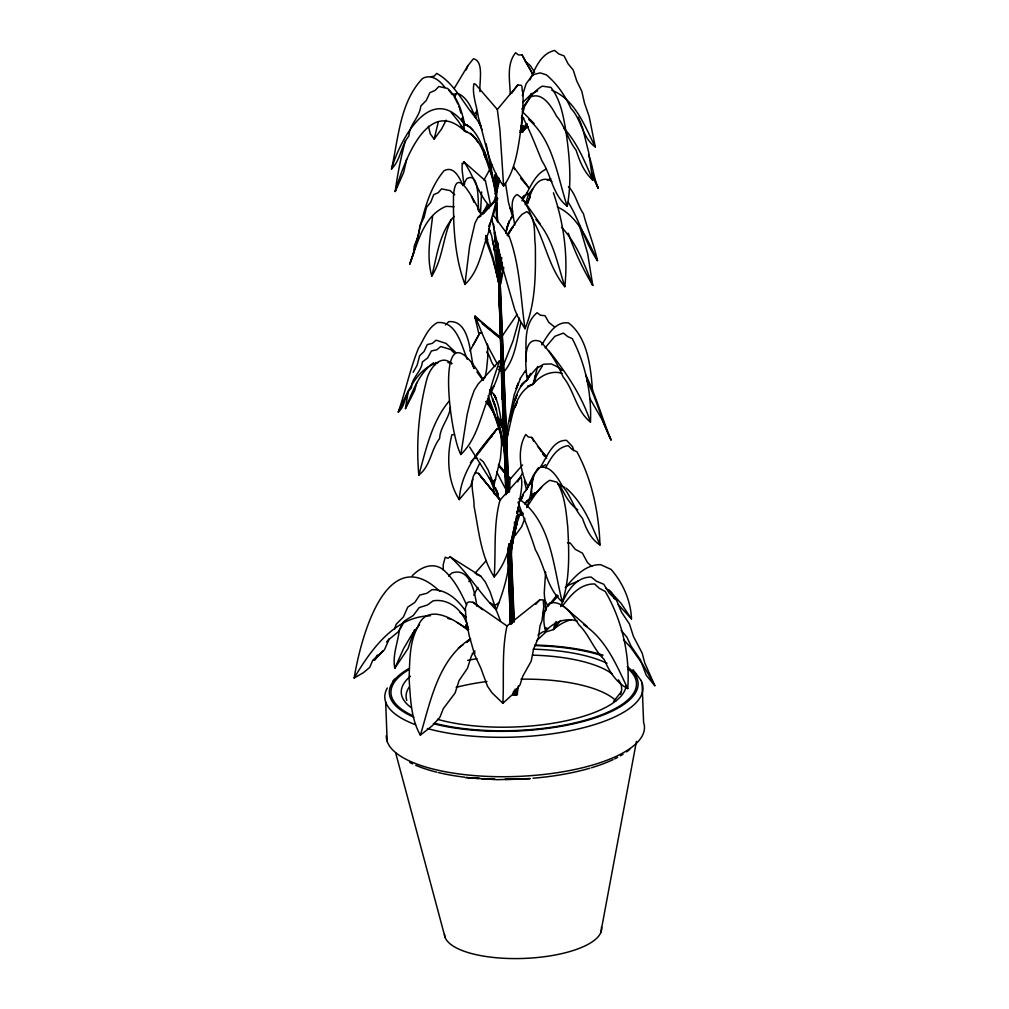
<?xml version="1.0" encoding="UTF-8"?>
<svg xmlns="http://www.w3.org/2000/svg" width="1009" height="1009" viewBox="0 0 1009 1009"><rect width="100%" height="100%" fill="white"/><g stroke="black" fill="none" stroke-linecap="round" stroke-linejoin="round"><path stroke-width="1.5" d="M443.228 569.934L443.241 564.523L445.246 557.195L447.933 558.292L450.178 556.829L480.7 576.101L485.316 581.928L490.084 591.766L496.176 609.802C479.616 593.166 467.608 572.456 450.178 556.829M499.278 272.632L500.262 255.189M618.189 604.593L631.483 618.858C630.764 600.62 622.982 583.088 611.151 569.467L600.696 564.674C585.359 564.296 574.134 577.135 565.254 587.793M520.203 130.653L520.997 130.262L521.956 117.675M502.886 703.273C504.185 677.632 501.498 651.171 506.985 625.984L539.84 599.8L543.246 599.888L543.725 607.178L541.972 620.661L540.017 625.908L538.39 637.776L533.584 649.027L531.213 661.135L522.801 676.169L520.001 684.871L514.086 693.044L502.886 703.273L492.064 692.893L487.536 686.297L480.776 667.983L474.772 655.118L469.16 635.481L465.956 618.883L465.376 608.25L467.167 602.739L468.958 601.868L472.956 602.272L506.985 625.984M506.228 493.489L498.963 280.073M498.875 285.963L499.014 280.338M494.183 576.921C496.037 551.482 493.199 524.844 500.01 500.123L520.442 477.156L521.224 477.635C523.52 488.457 517.97 503.024 517.592 514.968C511.664 536.145 509.204 559.793 494.183 576.921C480.675 555.946 478.758 530.179 474.041 506.241C474.432 495.873 468.529 481.255 475.504 472.641L478.455 473.372L500.01 500.123L478.455 473.372M509.495 491.232L510.087 479.25L522.548 464.972M480.461 213.883L481.608 191.937M495.57 193.16L495.545 194.409L495.848 192.328M499.178 272.607L499.417 265.556L498.761 287.615L499.316 282.406L497.765 243.283M506.291 493.351L498.875 286.43L498.799 288.486M530.595 373.393L527.24 380.103C526.067 370.101 521.048 334.067 540.37 341.509C550.334 351.599 557.586 364.047 563.148 377C574.512 390.912 575.899 410.512 590.467 422.09C591.741 393.371 585.409 363.921 572.267 338.633L567.701 336.59L563.413 333.096L554.862 336.3L545.125 347.853M497.084 179.085L497.235 176.928L495.633 193.614M537.948 635.102L542.678 631.924L545.604 631.243C543.006 621.758 542.489 610.395 549.804 602.89C563.236 600.267 572.62 615.213 579.002 624.886C589.42 635.128 593.607 649.493 604.315 659.609C609.184 671.426 616.058 682.399 627.737 688.617C630.158 655.207 622.074 620.144 605.249 591.463L599.308 588.323L594.642 583.984C580.112 583.53 570.299 595.613 562.316 606.22M494.019 263.954L491.761 256.374M499.43 281.17L500.25 271.888M510.188 566.579L511.084 556.564M522.864 131.775L523.406 125.86M510.516 551.91L510.037 556.476L512.534 535.489M495.457 194.308L495.545 193.614M496.289 195.822L497.437 187.775M511.021 556.337L512.017 546.916M432.609 216.14C430.414 235.917 426.239 256.563 431.776 276.125C442.737 258.758 442.888 237.783 451.2 219.382M496.92 198.344C494.271 209.809 490.412 220.883 488.47 232.575C481.634 250.156 479.363 271.005 464.922 284.412L469.614 246.108L474.987 223.115L477.875 217.578L497.122 198.281L482.97 213.908L497.525 198.685M532.538 480.688L530.759 493.817L527.152 507.3M479.943 91.592C479.061 83.23 484.459 60.817 473.385 58.799L467.823 65.749L454.479 87.985M514.779 225.07C513.606 216.872 508.347 199.139 517.1 194.56C527.493 200.829 529.775 215.005 535.514 224.957C545.768 245.288 550.031 268.962 564.813 286.707C568.181 255.163 563.627 222.674 553.411 192.807M497.626 198.432L493.161 215.812M506.392 436.38L505.143 446.382L507.048 492.682M477.32 319.714L474.886 317.734L475.088 316.082L500.502 338.57L501.334 370.442L513.039 340.903L519.471 318.138M511.954 546.664L516.532 516.116M501.738 257.434L501.12 262.996M520.821 322.893C516.722 339.869 515.359 359.04 503.289 372.649L498.383 369.307M509.305 564.182L510.592 554.9M499.417 360.907C495.659 373.002 491.106 384.757 488.596 397.294C480.461 416.755 476.727 439.344 460.848 454.504L467.091 414.825L470.56 400.649L474.217 390.407L478.039 384.164L499.417 360.907L500.451 361.071C501.259 369.912 495.558 382.688 491.345 392.16M406.652 159.409L403.65 172.425L395.225 191.521C397.445 174.28 400.951 157.278 405.416 140.604M517.112 314.367L500.502 338.57L482.201 323.687M500.59 269.895L501.675 261.987M506.329 436.153L507.716 426.757M416.843 382.436L414.649 390.622L405.467 408.595L408.292 390.937M507.073 438.94L508.41 430.099M399.362 629.767C397.95 642.695 392.274 655.106 394.784 668.286L407.939 648.661L414.535 629.704M498.711 287.716L498.875 286.392M515.977 691.606L516.469 688.605M545.629 572.002L544.229 593.027L545.642 610.268L546.437 609.032M510.554 554.635L513.48 537.747L511.916 546.008M521.867 115.606C529.839 130.098 535.615 145.637 541.934 160.872C551.507 175.528 552.579 194.888 567.209 206.29C571.964 181.557 569.505 156.042 565.935 131.309C563.337 115.972 560.613 99.866 550.901 87.392L542.363 86.156C533.055 91.176 527.783 100.711 521.842 109.01M500.161 283.39L498.787 291.399M467.331 125.267C477.686 132.229 481.987 145.7 486.527 157L483.929 150.076M507.653 426.504L514.224 394.658L520.341 378.665M500.817 283.87L502.394 274.789M497.639 186.388L499.001 178.669M515.7 695.264A2.333 0.807 -2.2 0 0 517.264 694.053L518.349 685.868M513.026 532.727C514.893 526.648 514.565 517.087 520.783 514.426L522.17 514.867M505.131 447.151L506.859 438.07M600.784 932.593L636.439 741.363M391.555 168.907C400.157 139.154 431.347 80.997 464.506 124.082C462.008 111.116 457.657 97.52 447.555 88.451L438.852 86.484L435.156 90.381L429.897 92.664L426.227 100.509L420.791 106.071C419.542 117.422 409.452 124.574 408.872 136.076C400.523 146.015 401.04 159.674 391.555 168.907C398.517 138.183 399.791 102.439 422.468 78.538C431.146 73.48 440 80.493 444.83 87.405M457.216 622.578L468.504 629.502C465.452 613.081 450.746 597.996 433.176 600.809L427.4 605.022L419.189 607.595L413.249 615.503L404.483 620.939L398.933 631.256L389.083 639.365L384.442 649.834L372.775 660.277L369.647 667.491L363.29 672.751L354.172 678.01C360.188 640.614 385.741 539.714 439.785 591.362M500.161 282.747L501.801 274.309M511.941 545.718L516.923 523.204L520.808 511.866M525.21 503.693C524.831 501.776 535.489 496.024 529.788 499.026L532.121 497.979M502.368 274.662L503.781 267.524M527.43 501.044C521.06 508.624 527.921 498.862 530.595 498.774L527.24 501.158M499.468 499.632L493.893 485.468L500.414 458.679L501.536 445.209L501.233 434.765L499.569 429.531L497.084 428.8C479.502 449.699 460.987 470.951 459.246 499.594C447.252 481.003 446.596 455.778 451.893 434.74L454.504 434.665M509.81 421.396C513.152 407.75 514.741 391.997 524.957 381.465M506.795 437.805C512.307 419.681 513.316 392.791 533.093 384.139L527.505 386.46L533.067 384.227L537.671 366.469M498.686 177.597L497.084 184.849M497.79 185L498.269 182.806M503.188 267.473L501.763 274.171M431.776 276.125C437.061 255.832 439.407 232.196 454.302 216.33M524.857 518.336L521.64 526.774L515.284 535.401L513.392 533.168M517.087 513.48L518.235 508.523M463.068 117.675L462.236 121.168L461.933 118.23L464.544 124.094M499.644 180.233L494.158 201.611M428.409 126.201L430.301 133.882L434.16 139.128L438.259 122.127M505.761 232.991L506.795 228.929L505.938 232.953M515.952 692.376L516.709 689.261L517.163 691.745L517.037 688.592M562 373.317C551.204 369.95 539.929 375.827 533.143 384.152L536.813 375.033L542.451 365.788M450.418 407.333C449.106 418.672 440.164 426.971 439.583 438.537C430.78 450.064 430.767 465.704 418.811 475.1C416.011 442.989 418.659 410.335 426.87 379.182C429.254 369.18 440.933 352.746 451.641 363.908M527.871 203.477C530.242 193.072 536.498 174.519 550.536 180.409L551.86 181.62M418.811 475.1C426 449.648 431.688 421.876 449.106 401.153M555.227 622.767L553.386 629.528L560.588 620.535M468.252 630.499C454.454 619.085 426.643 601.616 417.373 627.838C409.074 643.263 409.919 661.589 409.061 678.59C410.587 697.736 410.537 717.992 420.375 735.157C430.666 700.889 438.171 659.52 470.56 638.71M496.264 609.827C504.311 588.953 511.399 566.541 509.268 543.927M499.127 283.479L505.181 446.483M474.608 474.142L479.742 463.118M525.235 204.751L528.413 194.636L533.017 188.33M517.995 502.091C523.721 518.008 530.318 533.61 535.363 549.741C545.226 566.806 546.739 588.411 562.316 601.969C570.186 577.93 569.026 552.074 567.764 527.114C566.087 511.777 565.015 495.671 557.044 482.176L549.804 480.297C539.374 486.54 533.181 497.626 526.711 507.54M534.644 492.581L532.121 497.904C530.835 487.675 531.756 476.563 538.1 468.126C549.501 463.232 557.939 478.026 562.518 486.338C571.132 495.81 573.856 508.662 582.433 518.26C586.065 528.502 590.404 538.806 599.989 544.961C598.791 512.786 592.169 480.032 576.921 451.78L572.027 449.396L568.206 445.625C556.602 447.302 550.788 458.389 545.617 467.735M520.064 132.444L522.813 131.687L527.266 124.624M506.72 229.068L509.495 221.072L512.484 216.468L508.498 202.431L505.509 183.209M446.092 120.185L441.702 128.811L434.16 139.128M512.522 216.355L512.875 215.245M522.334 95.641L526.118 83.797L532.84 74.679L540.219 72.9L546.348 74.843C557.082 83.835 565.128 95.615 570.854 108.291C581.815 119.68 582.016 137.514 595.285 146.961L589.168 116.514L584.476 103.019L581.802 91.277L576.732 80.947L573.2 69.962L568.08 63.819L564.094 55.899L558.746 53.918L554.66 50.45C540.799 53.527 535.3 68.259 529.99 79.85M435.093 364.753L435.85 362.433M394.469 629.465L396.184 624.23L403.461 616.915L407.775 607.09L414.813 602.436L419.744 595.07L426.883 593.279L432.029 589.647C446.331 589.458 457.455 599.434 465.288 610.546M473.082 345.116L479.704 333.247L481.671 332.365L475.088 316.082M395.225 191.521C403.083 164.984 426.921 94.682 464.632 131.12L458.439 121.395L451.275 112.554M454.731 353.314L450.506 349.442L440.769 346.541L436.847 349.757L431.385 350.981L427.69 357.905L422.393 361.979C421.409 372.094 411.584 377.492 411.445 387.797C404.067 394.658 406.022 405.58 398.278 412.088C405.605 390.937 410.007 369.13 418.42 348.357C424.095 339.1 427.349 328.379 437.25 322.628C456.383 320.446 461.554 345.482 467.205 359.267M454.731 194.8L450.102 190.613L441.551 188.847L438.259 192.656L433.681 194.712L430.717 202.292L426.492 207.337L424.083 217.427L420.009 225.272L418.331 235.639L414.295 245.982L413.526 253.221L409.755 264.093C421.434 233.23 422.267 196.742 444.074 170.685C453.987 165.375 459.763 178.278 462.904 185.391M522.851 494.637L524.529 491.837M409.755 264.093C417.625 243.383 423.364 215.674 446.054 206.353L454.088 206.744M472.918 479.237L470.547 486.174L459.246 499.594M520.682 500.943L523.167 494.851L521.476 498.648M466.297 69.911L467.823 65.749M523.204 111.722L524.541 106.487L530.393 97.066C542.501 91.378 551.797 106.929 556.388 115.972C565.103 126.188 567.853 139.633 576.114 150.227C579.671 161.2 583.946 172.047 592.699 180.043L588.751 152.649L582.193 126.44M491.345 437.225L492.291 434.677L497.084 428.8M532.147 497.878L533.685 494.019M529.271 98.529L531.302 93.534M539.449 467.823L533.521 474.936L526.534 489.655L532.929 478.859M405.467 408.595C412.303 392.224 418.584 373.582 433.529 362.761M527.114 123.729L520.316 130.502L522.763 126.138M491.61 217.931L503.466 270.513L514.779 309.675L518.008 317.053L525.021 328.732C535.918 302.599 535.653 273.275 535.338 245.326C533.647 234.441 536.788 218.6 526.875 211.638L522.208 214.223L519.194 217.49L508.233 233.23M477.913 587.389L473.738 595.146M560.701 606.611C566.062 593.292 574.726 576.984 591.16 577.06L596.496 581.247L603.773 584.274L609.171 593.002L616.587 600.368L621.531 612.186L629.465 624.003L633.45 636.477L642.241 653.264L644.663 662.673L654.828 685.679L646.201 675.172L640.45 659.861L631.029 646.063L626.866 637.108L621.203 630.461M462.664 118.709L463.749 125.52L462.399 128.673L460.924 125.318M521.338 498.522L522.99 494.763M490.727 205.823L485.43 180.788L463.938 161.869L463.106 163.748L462.172 163.231L462.097 169.701L463.408 180.548L464.682 184.092M541.694 344.889C547.635 335.619 555.177 320.938 568.496 322.93C587.78 337.485 590.845 367.894 592.497 390.546L590.479 386.308M394.784 668.286L403.486 648.812L412.719 633.122L419.492 624.848M488.608 226.47L492.127 218.625M398.278 412.088C407.144 393.346 416.225 368.285 438.398 362.433M487.637 204.423L481.848 214.488M522.624 472.78L517.642 481.861M527.278 380.103L529.876 374.806M508.46 234.038L511.714 228.702M508.586 234.088L510.163 230.922M454.517 97.305L455.904 94.543M400.068 628.38L403.436 621.91M498.686 282.495L500.338 291.803M526.067 204.499L530.33 197.096M492.266 164.921L483.979 180.006L485.43 180.788M511.601 228.412L513.291 226.962M469.954 350.943L479.704 333.247M413.135 372.321L417.095 365.334L419.618 355.773L424.045 351.561L427.286 344.586L432.344 343.363L436.077 340.184L446.066 343.426L455.614 352.368M377.379 655.043L374.289 660.428L383.13 650.893M520.24 378.539L524.655 371.905M463.005 185.517L466.65 178.845C480.297 170.37 477.534 205.117 478.821 211.171M541.038 466.032C547.193 456.661 552.919 439.798 566.553 440.34L572.57 446.722L573.755 450.708M545.604 631.243L547.155 628.708M523.23 513.165C521.514 517.907 520.921 511.475 517.743 507.527M468.908 581.663L470.497 579.128M521.943 200.892C529.75 190.197 533.559 174.797 546.411 169.02M354.172 678.01C370.808 649.973 394.418 616.373 430.452 615.767M503.617 186.022C516.999 167.746 518.323 144.136 522.006 122.48C522.132 112.39 523.671 102.426 522.839 92.311C521.149 90.293 523.545 83.797 519.446 85.235L517.844 84.882L497.336 109.489L499.959 130.224L503.617 186.022C488.343 166.245 485.266 140.428 478.291 117.069C476.942 106.298 471.796 94.278 473.94 83.697L475.58 84.315L497.336 109.489M511.513 93.484L517.844 84.882M522.813 131.687L525.235 128.13M510.075 231.023L511.803 228.602M475.012 650.931L471.455 655.749L467.47 668.324L459.082 680.533L455.097 693.006L443.355 708.583L439.886 717.273L432.621 725.458L420.375 735.157M495.394 431.322L474.558 458.401L477.446 458.225M470.383 462.727L473.234 459.07M477.043 454.189L492.291 434.677M521.893 198.092L523.583 195.923L528.88 193.501M557.018 594.995L548.001 606.333L544.784 599.964M503.441 442.976L504.967 452.536M613.485 701.57L621.216 691.871M536.498 640.791L546.058 631.911L553.361 629.603M386.573 642.027L389.272 638.722M482.428 380.406L485.178 377.164L486.565 369.584L487.801 356.656L487.524 344.082M500.023 283.176L498.787 249.98M524.718 491.837L526.484 489.781M545.68 631.155C553.285 622.2 565.772 617.231 577.249 621.103M475.125 573.15L486.3 560.537M465.061 626.715L467.053 624.495M535.729 604.391L539.84 599.8M558.292 595.84L551.519 603.142M445.448 324.961L448.765 321.657C470.131 319.79 469.778 354.373 473.839 368.146M448.627 576.114L451.742 573.074C470.308 566.528 475.05 593.178 476.828 606.258M541.631 487.297L533.9 495.066L531.793 494.221M522.801 102.477L531.339 94.014L537.646 90.848M493.994 386.132L490.26 389.739L491.282 392.148L489.731 389.991M412.227 575.773C420.185 567.474 432.634 561.597 443.077 569.555C454.012 578.964 460.684 591.867 466.536 604.858M504.576 454.012L504.349 443.342M525.248 371.211L524.516 371.88L526.055 370.48M553.462 629.502C558.456 625.038 564.725 621.443 571.144 619.69M529.876 484.295L527.833 486.035C519.862 472.098 516.797 448.601 525.803 434.488L528.262 436.96L531.844 437.439L546.664 458.363M527.228 501.082L529.561 499.19M501.145 366.33L504.26 363.719M565.86 587.238L568.13 585.346L578.561 580.856M542.577 612.904L545.617 610.432M470.471 639.34L466.814 642.228L470.421 639.441M495.747 479.25L492.707 481.545L493.855 485.329M524.932 129.102L528.275 126.63M499.064 602.524L494.965 605.551L489.668 602.625M458.326 647.992L463.181 644.701M495.217 416.591L492.997 411.47L497.601 422.594L504.033 444.578M527.177 380.204C522.094 382.928 528.59 379.636 526.496 380.557M547.155 180.069L550.864 178.87M540.685 467.217L545.592 464.758M477.875 217.578L480.889 216.09M431.184 76.722L434.286 76.116L436.708 73.405C454.227 83.041 462.879 102.779 475.542 117.649M500.678 337.347L474.886 316.94L474.886 317.734M519.294 514.779L521.489 514.792L519.231 514.918M452.398 94.531L457.607 93.358C467.545 97.394 471.531 108.518 475.605 117.624L477.068 110.94L474.217 114.042L470.598 111.003M520.013 132.255L520.972 132.04L520.001 132.368M530.192 778.746L497.248 779.692L465.553 777.649M567.575 542.867L570.274 543.094L575.231 549.312L582.407 553.109L587.49 562.593L591.766 566.415M521.3 117.939L523.835 118.255M447.882 362.534L451.969 363.328M467.419 131.775L464.708 131.208L463.749 125.52M467.344 131.851L465.502 131.447C482.188 137.88 485.379 159.699 491.333 174.582M533.509 75.297L522.145 55.016L518.298 54.877L515.637 52.733C506.228 64.172 509.961 80.859 510.277 94.442M447.782 618.429L450.67 619.135M516.911 693.902A2.333 0.807 -2.2 0 0 513.858 693.889A2.333 0.807 -2.2 0 0 513.127 694.936L515.586 695.264L514.199 691.14M499.026 290.542L506.846 493.338M557.409 206.996C578.662 216.569 587.692 241.037 597.467 260.612C593.923 244.531 587.591 229.573 583.429 213.719C577.35 204.978 575.849 194.22 568.433 186.589M544.772 627.497L547.9 628.594M551.822 90.23C575.18 99.55 584.816 126.087 595.285 146.961M476.273 574.31L480.7 576.101M491.32 392.224L492.531 392.715C499.606 402.553 499.821 415.658 502.444 427.135M464.581 124.183L470.181 127.348M496.529 410.348L494.826 404.092M520.089 511.601L522.183 512.648M557.838 483.828L564.813 487.448M583.58 624.621C605.904 639.151 616.676 665.448 627.737 688.617M448.639 90.078L451.969 94.102M507.01 235.135L509.293 236.699C520.139 265.985 520.556 298.059 525.021 328.732M482.554 609.65L472.956 602.272M555.732 626.526L556.312 626.942L556.035 621.43M460.041 612.526L466.297 617.004M605.741 588.297L610.483 591.703L621.065 603.332L631.483 618.858M522.145 55.016L525.475 61.549L530.419 65.673L534.593 72.257M528.716 119.541C553.373 140.819 557.472 176.852 567.209 206.29M526.509 375.285L528.905 377.101L536.12 368.663L543.574 364.249L551.229 363.896L559.024 367.604L561.988 370.505M463.938 161.869C473.839 175.755 478.001 193.867 489.706 206.29M521.161 125.961L522.977 127.462M554.382 326.815L548.871 322.476L545.024 315.716L540.395 315.199L537.103 312.727C523.23 323.826 526.257 345.128 526.193 360.932M480.032 459.082L483.399 461.92L488.015 469.753L492.707 481.545L488.835 477.497L469.639 447.037M563.186 605.942L587.389 626.728M537.545 446.306L546.601 456.598M518.891 498.686C551.57 522.309 553.058 566.263 562.316 601.969M564.044 128.395C577.425 143.089 585.031 161.957 592.699 180.043M535.905 219.596C552.932 237.67 557.422 263.79 564.813 286.707M566.2 488.179C583.177 502.987 591.526 524.68 599.989 544.961M577.741 509.772C568.281 503.39 564.51 493.237 559.011 484.156M522.385 111.646L534.127 123.565M470.131 127.273L472.981 130.224M486.073 401.607L488.482 404.142L486.136 401.544M483.437 380.09C432.962 295.196 448.69 432.874 460.848 454.504M508.586 491.749L505.068 487.978L496.617 471.884M623.486 639.63L630.726 647.45L642.922 664.717L654.828 685.679M486.01 401.405L493.048 411.659M561.597 227.366C576.934 243.497 584.64 265.077 592.75 285.396L587.654 253.536L579.355 225.322M608.944 589.924L612.009 593.305L614.304 598.766M480.473 476.286L500.514 500.086M494.94 366.519C490.197 362.786 490.954 356.026 486.54 351.952M475.668 138.51L478.417 142.559L472.956 135.433M498.459 464.417L510.617 478.607M520.669 178.29L528.766 187.775M499.329 466.473L510.087 479.25L498.459 465.3M475.655 117.75L478.985 122.594L481.949 129.707M542.514 453.747L544.393 456.144M633.009 669.661L641.207 680.608M476.866 371.943L483.059 380.242M492.972 214.74L509.293 236.699M528.905 187.737L513.543 166.788L514.678 169.562M510.087 208.031L512.749 211.663M548.846 350.741C565.973 372.485 581.928 395.478 590.467 422.09M527.102 192.681L528.867 195.103M589.647 398.114L601.742 419L611.038 439.949C601.641 420.829 597.063 399.766 586.961 380.935M522.158 198.332L539.992 223.582M568.256 202.33C579.885 220.845 585.043 242.601 597.467 260.612M495.482 487.7L498.257 494.751L496.794 490.715M481.76 214.703C477.383 208.119 455.992 159.548 453.495 195.822C453.167 225.562 454.466 256.324 464.922 284.412M465.653 625.025L468.554 629.49M488.835 477.497L493.792 485.354M592.75 285.396C582.773 268.911 574.562 251.38 568.281 233.193M487.233 204.373L489.327 207.841M488.861 228.602L491.698 235.892L493.426 244.96L492.455 239.915M489.655 230.216L488.697 228.589L490.551 232.511M498.976 366.671L501.208 370.48M525.475 61.549L532.487 73.821M454.441 96.927L457.922 104.053M477.85 209.191L479.351 211.852M585.586 374.768C596.117 395.578 601.995 418.357 611.038 439.949M496.731 362.849L487.095 344.826L481.608 332.289M474.104 202.519L471.43 196.276M471.897 363.871L474.318 368.537M496.214 609.953L500.54 621.09M592.409 176.108L598.274 188.305C593.431 177.559 592.939 165.59 588.512 154.755M531.844 437.439L533.748 441.45M487.851 399.35L493.3 411.786L498.471 427.16M480.864 126.175L479.111 122.417L480.763 126.112M489.832 391.404L496.441 410.512L503.34 442.812M458.717 106.462L459.221 107.547M485.934 236.976L487.41 240.256L485.997 236.976M488.142 395.869L498.206 423.742M486.035 236.787L493.174 257.963L498.623 282.331M485.304 238.919L491.761 256.236M591.715 172.892L598.274 188.305M578.245 117.158L581.625 125.116M478.922 334.08L474.886 316.94M539.777 448.299L540.786 451.061M486.477 156.925L488.987 164.568M459.65 108.947L460.936 113.134M488.974 164.707L491.446 172.779M534.833 380.09L535.274 381.553L534.947 376.029M498.459 427.286L500.943 435.749M491.32 174.708L495.394 189.768M498.194 423.868L500.565 432.369M489.819 478.241L493.313 487.372L494.574 494.524M503.983 444.83L504.248 445.789M491.396 173.031L493.779 181.797M494.006 264.081L496.214 272.228M395.667 752.891L445.007 937.084M500.905 435.989L503.289 445.108M515.019 689.185L516.103 693.385M500.54 432.596L502.823 441.74M493.729 182.024L495.268 188.469M498.282 281.524L498.887 283.996M486.111 143.694L492.354 174.002M513.858 692.691L514.489 695.289L514.313 690.572M496.176 272.48L498.307 281.297M524.415 481.192L526.471 489.706M503.239 445.322L505.522 455.046M502.785 441.967L504.311 448.614M499.127 285.661L500.325 290.97M514.376 691.884L515.094 695.302L514.893 690.61M492.354 174.242L493.918 183.613M493.603 244.973L495.482 257.232M502.432 427.274L503.642 434.829M493.918 183.827L495.419 193.791M509.923 555.581L509.722 546.424M503.605 435.093L504.79 443.355M495.469 257.371L497.311 272.48M493.578 224.187L493.906 226.722M509.81 561.382L510.201 564.435M513.177 692.098L513.556 695.163M508.965 554.269L509.797 560.903M494.069 228.198L495.898 246.776L495.255 239.398M497.298 272.607L498.194 281.133M495.293 239.234L499.127 282.835M499.922 293.266L499.859 292.496M508.435 546.399L508.675 549.35M508.65 549.615L509.255 557.712M515.75 689.576L515.94 692.578M502.835 365.271L503.289 372.649M514.464 522.158L515.284 535.401M504.248 443.43L504.639 451.137M496.769 202.822L497.576 221.69M508.877 492.077L500.199 282.987L500.325 291.122M510.895 540.811L514.224 620.989M496.718 202.872L497.5 221.766M498.66 250.118L508.713 492.417M510.668 540.635L513.959 622.376M512.042 621.443L508.952 546.26M509.28 555.833L512.093 623.221M503.693 433.403L504.096 443.266M503.277 423.78L501.284 370.606M496.062 199.706L495.091 174.797L496.024 199.883M496.188 202.809L496.857 219.937M507.224 492.405L497.601 242.223M509.23 544.065L512.269 622.78L509.078 544.091M503.289 423.906L503.655 433.176M642.077 682.967L643.591 722.368A129.165 44.598 -2.2 0 1 521.956 776.236A129.165 44.598 -2.2 0 1 386.321 735.599M509.318 544.141L512.332 622.78M509.305 544.343L512.307 622.83M496.138 203.023L496.781 220.265M505.232 447.189L506.947 492.796M508.826 545.692L511.79 623.802M385.665 701.999L387.179 741.401M499.178 290.579L506.606 493.338M508.561 546.84L511.349 623.701M508.246 548.202L510.932 623.423M508.107 548.404L510.693 623.877M505.988 494.763L498.963 291.551L505.938 494.133M507.905 549.855L510.466 623.928M507.842 548.984L510.453 624.193M509.949 555.707L510.138 565.229M495.987 173.46L496.037 176.386M456.156 687.343A107.295 37.043 -2.2 0 1 486.969 681.529M520.997 679.171A107.295 37.043 -2.2 0 1 616.083 700.801M629.78 749.41A124.485 42.983 -2.2 0 1 626.614 751.856M623.02 754.265A124.485 42.983 -2.2 0 1 620.384 755.842M617.596 757.381A124.485 42.983 -2.2 0 1 614.658 758.882M613.131 759.613A124.485 42.983 -2.2 0 1 591.451 767.748M589.836 768.215A124.485 42.983 -2.2 0 1 533.042 778.229M529.99 778.469A124.485 42.983 -2.2 0 1 505.181 779.44M494.334 779.326A124.485 42.983 -2.2 0 1 481.608 778.759M478.468 778.544A124.485 42.983 -2.2 0 1 466.272 777.397M464.632 777.195A124.485 42.983 -2.2 0 1 438.385 772.579M436.821 772.2A124.485 42.983 -2.2 0 1 415.758 765.289M412.631 763.876A124.485 42.983 -2.2 0 1 409.679 762.4M626.11 685.628A112.541 38.859 -2.2 0 1 557.182 722.532A112.541 38.859 -2.2 0 1 437.578 719.329M411.268 707.65A112.541 38.859 -2.2 0 1 410.436 676.232M472.187 653.403A112.541 38.859 -2.2 0 1 475.062 652.924M533.219 649.178A112.541 38.859 -2.2 0 1 606.989 663.266M601.452 926.893A78.614 27.142 -2.2 0 1 526.03 958.336A78.614 27.142 -2.2 0 1 444.49 934.258M406.804 700.435A107.862 37.245 -2.2 0 1 409.263 687.041M467.634 660.378A107.862 37.245 -2.2 0 1 476.98 658.713M532.575 655.144A107.862 37.245 -2.2 0 1 612.059 673.785M618.391 679.826A107.862 37.245 -2.2 0 1 620.522 694.28M640.992 680.444A129.165 44.598 -2.2 0 1 576.366 729.419A129.165 44.598 -2.2 0 1 427.387 728.536M415.569 724.727A129.165 44.598 -2.2 0 1 387.305 688.012M392.854 681.062A129.165 44.598 -2.2 0 1 395.351 678.817M633.829 671.944A129.165 44.598 -2.2 0 1 636.389 674.289M511.462 778.784A122.846 42.416 -2.2 0 1 505.32 778.872M494.612 778.759A122.846 42.416 -2.2 0 1 491.459 778.671M478.96 777.989A122.846 42.416 -2.2 0 1 475.895 777.737M627.22 666.697A124.485 42.983 -2.2 0 1 588.537 719.972A124.485 42.983 -2.2 0 1 433.416 723.705M413.917 717.197A124.485 42.983 -2.2 0 1 408.872 668.526M534.934 645.041A124.485 42.983 -2.2 0 1 602.941 655.144M627.8 668.614A122.846 42.416 -2.2 0 1 585.296 720.199A122.846 42.416 -2.2 0 1 434.274 723.188M412.151 715.419A122.846 42.416 -2.2 0 1 408.935 669.56M534.644 645.609A122.846 42.416 -2.2 0 1 602.512 655.825M498.963 290.39L499.304 286.594L498.963 290.39M490.614 405.189L487.839 399.551L490.614 405.189M501.561 262.226L500.54 270.16L501.561 262.226M517.037 523.116L515.246 529.889L517.037 523.116M524.781 371.93L526.118 370.782L524.781 371.93M518.084 508.599L517.012 513.114L518.084 508.599M507.88 224.641L506.543 228.98L509.318 220.984L507.88 224.641M516.81 395.124L514.956 400.51L516.81 395.124M518.273 383.13L516.255 388.478L518.273 383.13M495.142 239.209L494.423 232.751L495.142 239.209M494.511 404.18L492.682 398.858L494.511 404.18M517.251 401.67L514.905 407.346L517.251 401.67M519.648 514.817L518.323 516.217L519.648 514.817M502.078 399.16L501.801 392.577L502.078 399.16M520.594 386.422L522.649 383.508L520.594 386.422M522.927 383.609L525.084 381.528L522.927 383.609M498.396 417.512L500.149 425.218L498.396 417.512M512.307 216.531L510.882 218.486L512.307 216.531M510.075 565.242L509.785 555.48L510.075 565.242M494.687 250.888L493.641 245.149L494.687 250.888M467.104 125.129L465.275 124.46L467.104 125.129M487.612 239.915L485.644 235.513L487.612 239.915M472.88 135.509L470.144 133.213L475.68 138.687L472.88 135.509M501.107 420.122L502.23 427.034L501.107 420.122M495.217 396.423L493.956 394.229L496.453 399.551L495.217 396.423M493.161 411.622L490.841 407.573L493.161 411.622M490.878 394.153L489.655 391.542L490.878 394.153M486.25 159.536L483.639 153.292L486.25 159.536M503.92 444.767L505.496 451.263L503.92 444.767M497.525 422.67L499.682 429.102L497.525 422.67M491.37 172.98L488.936 164.581L491.37 172.98M496.63 199.681L495.545 174.532L496.592 199.732M507.338 492.518L499.291 282.205L507.325 492.543"/></g></svg>
